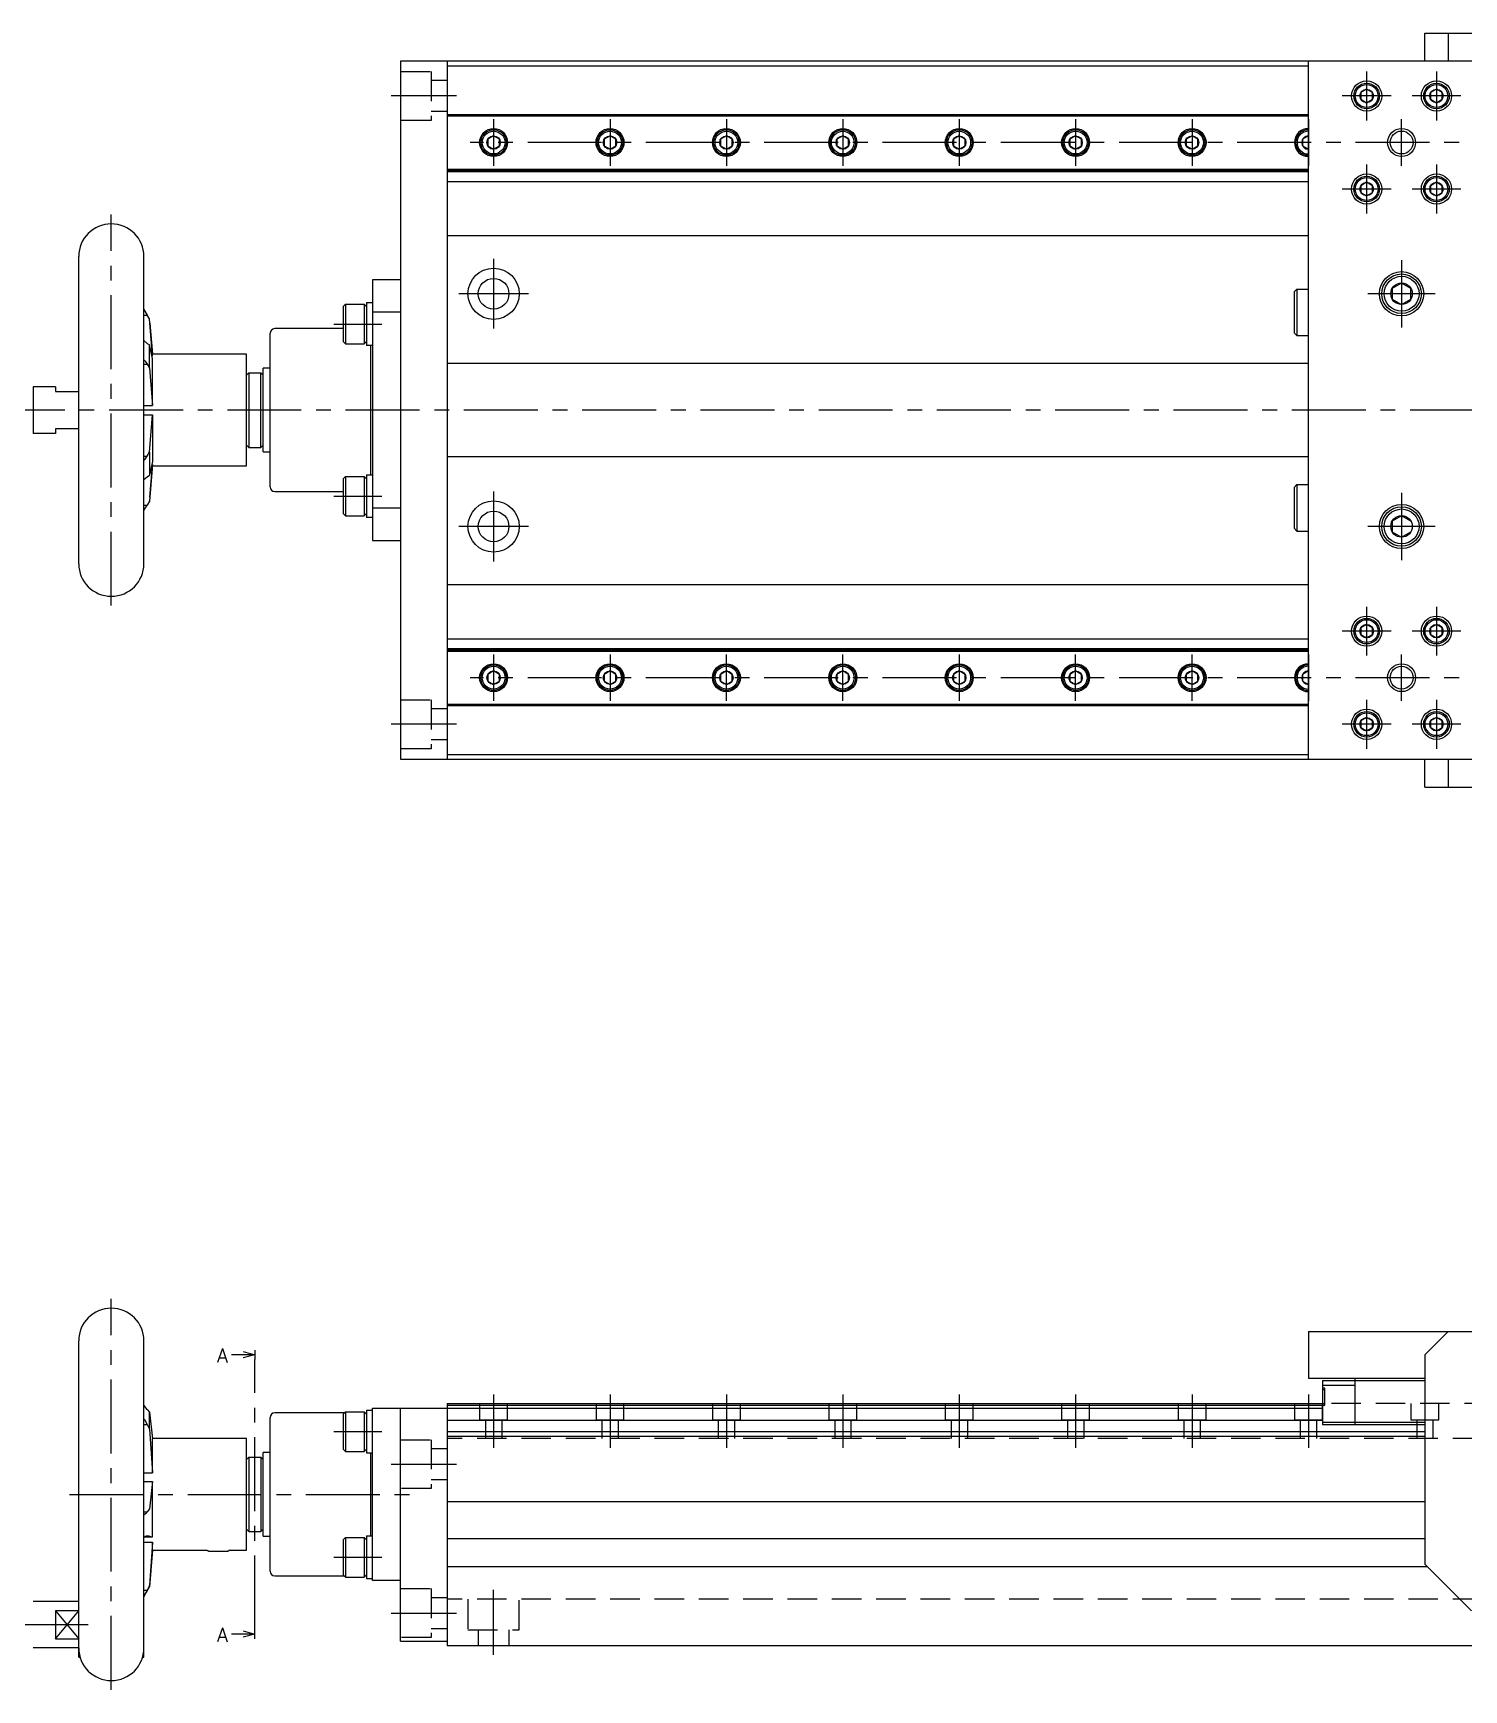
# Model space of a CAD drawing. Extents: x 0 to 849, y -11 to 401.
# Drawn here: x 283.1 to 590.3, y 8 to 364 of the extents above; entities that cross this region are included whole.
import ezdxf

# ---------------------------------------------------------------- set-up
doc = ezdxf.new("R2010")
doc.units = 0
doc.header["$LTSCALE"] = 0.5
for name, pattern in [('CENTER', [50.8, 31.75, -6.35, 6.35, -6.35]), ('DASHED', [19.05, 12.7, -6.35]), ('PHANTOM', [63.5, 31.75, -6.35, 6.35, -6.35, 6.35, -6.35])]:
    doc.linetypes.add(name, pattern=pattern)
doc.layers.get('0').update_dxf_attribs({"linetype": 'CONTINUOUS'})
for name, color, linetype in [('MSM_CENTER', 1, 'CENTER'), ('MSM_CONTINUOUS', 7, 'CONTINUOUS'), ('MSM_DASHED', 4, 'DASHED'), ('MSM_IMAGINARY', 6, 'PHANTOM'), ('MSM_NARROW', 5, 'CONTINUOUS'), ('MSM_PART_NUMBER', 7, 'CONTINUOUS')]:
    doc.layers.add(name, color=color, linetype=linetype)
doc.styles.get("Standard").update_dxf_attribs({"font": 'txt.shx', "height": 3, "bigfont": 'bigfont.shx'})

# ---------------------------------------------------------------- blocks, each defined once
blk = doc.blocks.new('_OPEN30')
at = {"color": 0, "linetype": 'BYBLOCK'}
for p, q in [((-1, 0.27), (0, 0)), ((0, 0), (-1, -0.27)), ((0, 0), (-1, 0))]:
    blk.add_line(p, q, dxfattribs=at)

msp = doc.modelspace()

# ---------------------------------------------------------------- linework, layer by layer
at = {"layer": 'MSM_CENTER'}
for p, q in [((569.45, 355.74), (569.45, 345.24)), ((584.45, 355.74), (584.45, 345.24)), ((373.95, 350.49), (359.95, 350.49)), ((574.7, 350.49), (564.2, 350.49)), ((589.7, 350.49), (579.2, 350.49)), ((381.95, 345.49), (381.95, 335.49)), ((406.95, 345.49), (406.95, 335.49)), ((431.95, 345.49), (431.95, 335.49)), ((456.95, 345.49), (456.95, 335.49)), ((481.95, 345.49), (481.95, 335.49)), ((506.95, 345.49), (506.95, 335.49)), ((531.95, 345.49), (531.95, 335.49)), ((556.95, 345.49), (556.95, 335.49)), ((576.95, 335.49), (576.95, 345.49)), ((836.95, 340.49), (376.95, 340.49)), ((569.45, 335.74), (569.45, 325.24)), ((584.45, 335.74), (584.45, 325.24)), ((574.7, 330.49), (564.2, 330.49)), ((589.7, 330.49), (579.2, 330.49)), ((299.85, 240.99), (299.85, 324.99)), ((381.95, 315.49), (381.95, 300.49)), ((576.95, 315.24), (576.95, 300.74)), ((389.45, 307.99), (374.45, 307.99)), ((584.2, 307.99), (569.7, 307.99)), ((347.65, 301.49), (357.95, 301.49)), ((848.65, 282.99), (241.85, 282.99)), ((347.65, 264.49), (357.95, 264.49)), ((381.95, 265.49), (381.95, 250.49)), ((576.95, 265.24), (576.95, 250.74)), ((389.45, 257.99), (374.45, 257.99)), ((584.2, 257.99), (569.7, 257.99)), ((569.45, 240.74), (569.45, 230.24)), ((584.45, 240.74), (584.45, 230.24)), ((574.7, 235.49), (564.2, 235.49)), ((589.7, 235.49), (579.2, 235.49)), ((381.95, 230.49), (381.95, 220.49)), ((406.95, 230.49), (406.95, 220.49)), ((431.95, 220.49), (431.95, 230.49)), ((456.95, 220.49), (456.95, 230.49)), ((481.95, 230.49), (481.95, 220.49)), ((506.95, 220.49), (506.95, 230.49)), ((531.95, 220.49), (531.95, 230.49)), ((556.95, 230.49), (556.95, 220.49)), ((576.95, 220.49), (576.95, 230.49)), ((836.95, 225.49), (376.95, 225.49)), ((569.45, 220.74), (569.45, 210.24)), ((584.45, 220.74), (584.45, 210.24)), ((373.95, 215.49), (359.95, 215.49)), ((574.7, 215.49), (564.2, 215.49)), ((589.7, 215.49), (579.2, 215.49)), ((299.85, 8), (299.85, 92)), ((330.65, 21), (330.65, 79)), ((381.95, 71.5), (381.95, 60)), ((406.95, 71.5), (406.95, 60)), ((431.95, 71.5), (431.95, 60)), ((456.95, 71.5), (456.95, 60)), ((481.95, 71.5), (481.95, 60)), ((506.95, 71.5), (506.95, 60)), ((531.95, 71.5), (531.95, 60)), ((556.95, 71.5), (556.95, 60)), ((581.95, 71.5), (581.95, 60)), ((347.65, 63.5), (357.95, 63.5)), ((359.95, 56.5), (373.95, 56.5)), ((290.85, 50), (363.95, 50)), ((347.65, 36.5), (357.95, 36.5)), ((381.95, 15.5), (381.95, 29.5)), ((294.85, 22), (241.85, 22)), ((359.95, 24.5), (373.95, 24.5))]:
    msp.add_line(p, q, dxfattribs=at)
at = {"layer": 'MSM_CONTINUOUS'}
for p, q in [((361.95, 357.99), (361.95, 207.99)), ((841.95, 357.99), (361.95, 357.99)), ((371.95, 357.99), (371.95, 207.99)), ((371.95, 356.99), (556.95, 356.99)), ((556.95, 207.99), (556.95, 357.99)), ((569.45, 351.94), (568.2, 351.21)), ((568.2, 351.21), (568.2, 349.77)), ((568.2, 349.77), (569.45, 349.05)), ((570.7, 351.21), (569.45, 351.94)), ((569.45, 349.05), (570.7, 349.77)), ((570.7, 349.77), (570.7, 351.21)), ((584.45, 351.94), (583.2, 351.21)), ((583.2, 351.21), (583.2, 349.77)), ((583.2, 349.77), (584.45, 349.05)), ((585.7, 351.21), (584.45, 351.94)), ((584.45, 349.05), (585.7, 349.77)), ((585.7, 349.77), (585.7, 351.21)), ((371.95, 346.49), (556.95, 346.49)), ((371.95, 346.19), (556.95, 346.19)), ((381.95, 341.94), (380.7, 341.21)), ((383.2, 341.21), (381.95, 341.94)), ((406.95, 341.94), (405.7, 341.21)), ((408.2, 341.21), (406.95, 341.94)), ((431.95, 341.94), (430.7, 341.21)), ((433.2, 341.21), (431.95, 341.94)), ((456.95, 341.94), (455.7, 341.21)), ((458.2, 341.21), (456.95, 341.94)), ((481.95, 341.94), (480.7, 341.21)), ((483.2, 341.21), (481.95, 341.94)), ((506.95, 341.94), (505.7, 341.21)), ((508.2, 341.21), (506.95, 341.94)), ((531.95, 341.94), (530.7, 341.21)), ((533.2, 341.21), (531.95, 341.94)), ((556.95, 341.94), (555.7, 341.21)), ((380.7, 341.21), (380.7, 339.77)), ((380.7, 339.77), (381.95, 339.05)), ((381.95, 339.05), (383.2, 339.77)), ((383.2, 339.77), (383.2, 341.21)), ((405.7, 341.21), (405.7, 339.77)), ((405.7, 339.77), (406.95, 339.05)), ((406.95, 339.05), (408.2, 339.77)), ((408.2, 339.77), (408.2, 341.21)), ((430.7, 341.21), (430.7, 339.77)), ((430.7, 339.77), (431.95, 339.05)), ((431.95, 339.05), (433.2, 339.77)), ((433.2, 339.77), (433.2, 341.21)), ((455.7, 341.21), (455.7, 339.77)), ((455.7, 339.77), (456.95, 339.05)), ((456.95, 339.05), (458.2, 339.77)), ((458.2, 339.77), (458.2, 341.21)), ((480.7, 341.21), (480.7, 339.77)), ((480.7, 339.77), (481.95, 339.05)), ((481.95, 339.05), (483.2, 339.77)), ((483.2, 339.77), (483.2, 341.21)), ((505.7, 341.21), (505.7, 339.77)), ((505.7, 339.77), (506.95, 339.05)), ((506.95, 339.05), (508.2, 339.77)), ((508.2, 339.77), (508.2, 341.21)), ((530.7, 341.21), (530.7, 339.77)), ((530.7, 339.77), (531.95, 339.05)), ((531.95, 339.05), (533.2, 339.77)), ((533.2, 339.77), (533.2, 341.21)), ((555.7, 341.21), (555.7, 339.77)), ((555.7, 339.77), (556.95, 339.05)), ((371.95, 334.79), (556.95, 334.79)), ((371.95, 334.49), (556.95, 334.49)), ((371.95, 334.23), (556.95, 334.23)), ((371.95, 332.11), (556.95, 332.11)), ((569.45, 331.94), (568.2, 331.21)), ((568.2, 331.21), (568.2, 329.77)), ((570.7, 331.21), (569.45, 331.94)), ((570.7, 329.77), (570.7, 331.21)), ((584.45, 331.94), (583.2, 331.21)), ((583.2, 331.21), (583.2, 329.77)), ((585.7, 331.21), (584.45, 331.94)), ((585.7, 329.77), (585.7, 331.21)), ((568.2, 329.77), (569.45, 329.05)), ((569.45, 329.05), (570.7, 329.77)), ((583.2, 329.77), (584.45, 329.05)), ((584.45, 329.05), (585.7, 329.77)), ((371.95, 320.49), (556.95, 320.49)), ((292.85, 249.99), (292.85, 315.99)), ((306.85, 249.99), (306.85, 315.99)), ((361.95, 310.99), (355.95, 310.99)), ((355.95, 310.99), (355.95, 254.99)), ((576.95, 310.3), (574.95, 309.15)), ((578.95, 309.15), (576.95, 310.3)), ((554.45, 308.99), (553.85, 308.39)), ((553.85, 308.39), (553.85, 299.59)), ((554.45, 308.99), (554.45, 298.99)), ((554.45, 308.99), (556.95, 308.99)), ((574.95, 309.15), (574.95, 306.84)), ((574.95, 306.84), (576.95, 305.68)), ((576.95, 305.68), (578.95, 306.84)), ((578.95, 306.84), (578.95, 309.15)), ((306.85, 304.59), (307.54, 303.41)), ((306.85, 303.41), (307.54, 303.41)), ((308.03, 302.58), (307.54, 303.41)), ((350.15, 305.74), (349.65, 305.24)), ((349.65, 305.24), (349.65, 297.74)), ((350.15, 305.74), (350.15, 297.24)), ((350.15, 305.74), (354.15, 305.74)), ((354.15, 305.74), (354.65, 305.24)), ((354.15, 305.74), (354.15, 297.24)), ((354.65, 306.09), (355.95, 306.09)), ((354.65, 306.09), (354.65, 296.89)), ((361.95, 304.01), (355.95, 304.01)), ((308.72, 294.67), (308.03, 302.58)), ((308.11, 301.69), (308.72, 294.99)), ((333.95, 266.49), (333.95, 299.49)), ((349.65, 300.49), (334.95, 300.49)), ((554.45, 298.99), (553.85, 299.59)), ((306.85, 297.93), (307.54, 297.31)), ((307.54, 297.31), (308.03, 297)), ((308.72, 294.06), (308.03, 297)), ((308.03, 292.03), (308.03, 297)), ((350.15, 297.24), (349.65, 297.74)), ((350.15, 297.24), (354.15, 297.24)), ((354.15, 297.24), (354.65, 297.74)), ((355.95, 296.89), (354.65, 296.89)), ((355.55, 269.09), (355.55, 296.89)), ((554.45, 298.99), (556.95, 298.99)), ((306.85, 292.86), (307.54, 292.86)), ((307.13, 293.51), (307.54, 292.86)), ((307.54, 292.86), (308.03, 292.03)), ((308.03, 292.03), (308.72, 283.99)), ((308.57, 294.67), (308.72, 294.67)), ((328.85, 294.99), (308.72, 294.99)), ((308.72, 294.67), (308.72, 294.99)), ((308.72, 283.99), (308.72, 294.06)), ((328.85, 270.99), (328.85, 294.99)), ((333.95, 291.99), (332.45, 291.99)), ((332.45, 273.99), (332.45, 291.99)), ((556.95, 292.99), (371.95, 292.99)), ((329.35, 290.99), (328.85, 290.49)), ((329.35, 290.99), (331.95, 290.99)), ((329.35, 290.99), (329.35, 274.99)), ((331.95, 274.99), (331.95, 290.99)), ((331.95, 290.99), (332.45, 290.49)), ((283.06, 287.99), (283.06, 277.99)), ((287.85, 287.99), (283.06, 287.99)), ((287.85, 287.99), (287.85, 286.99)), ((287.85, 286.99), (292.85, 286.99)), ((306.85, 283.99), (308.72, 283.99)), ((306.85, 281.99), (308.72, 281.99)), ((308.03, 273.96), (308.72, 281.99)), ((308.72, 281.99), (308.72, 271.93)), ((287.85, 277.99), (283.06, 277.99)), ((292.85, 278.99), (287.85, 278.99)), ((287.85, 278.99), (287.85, 277.99)), ((329.35, 274.99), (328.85, 275.49)), ((329.35, 274.99), (331.95, 274.99)), ((331.95, 274.99), (332.45, 275.49)), ((306.85, 273.12), (307.54, 273.12)), ((307.13, 272.47), (307.54, 273.12)), ((307.54, 273.12), (308.03, 273.96)), ((308.03, 273.96), (308.03, 268.98)), ((308.72, 271.93), (308.03, 268.98)), ((308.72, 271.31), (308.03, 263.4)), ((308.11, 264.29), (308.72, 270.99)), ((308.57, 271.31), (308.72, 271.31)), ((308.72, 271.31), (308.72, 270.99)), ((308.72, 270.99), (328.85, 270.99)), ((332.45, 273.99), (333.95, 273.99)), ((371.95, 272.99), (556.95, 272.99)), ((306.85, 268.05), (307.54, 268.68)), ((307.54, 268.68), (308.03, 268.98)), ((350.15, 268.74), (349.65, 268.24)), ((349.65, 268.24), (349.65, 260.74)), ((350.15, 268.74), (350.15, 260.24)), ((350.15, 268.74), (354.15, 268.74)), ((354.15, 268.74), (354.65, 268.24)), ((354.15, 268.74), (354.15, 260.24)), ((354.65, 269.09), (355.95, 269.09)), ((354.65, 269.09), (354.65, 259.89)), ((334.95, 265.49), (349.65, 265.49)), ((554.45, 266.99), (553.85, 266.39)), ((553.85, 266.39), (553.85, 257.59)), ((554.45, 266.99), (554.45, 256.99)), ((554.45, 266.99), (556.95, 266.99)), ((306.85, 261.39), (307.54, 262.58)), ((306.85, 262.58), (307.54, 262.58)), ((308.03, 263.4), (307.54, 262.58)), ((350.15, 260.24), (349.65, 260.74)), ((350.15, 260.24), (354.15, 260.24)), ((354.15, 260.24), (354.65, 260.74)), ((355.95, 259.89), (354.65, 259.89)), ((355.95, 261.97), (361.95, 261.97)), ((576.95, 260.3), (574.95, 259.15)), ((578.95, 259.15), (576.95, 260.3)), ((554.45, 256.99), (553.85, 257.59)), ((554.45, 256.99), (556.95, 256.99)), ((574.95, 259.15), (574.95, 256.84)), ((574.95, 256.84), (576.95, 255.68)), ((576.95, 255.68), (578.95, 256.84)), ((355.95, 254.99), (361.95, 254.99)), ((371.95, 245.49), (556.95, 245.49)), ((569.45, 236.94), (568.2, 236.21)), ((568.2, 236.21), (568.2, 234.77)), ((570.7, 236.21), (569.45, 236.94)), ((570.7, 234.77), (570.7, 236.21)), ((584.45, 236.94), (583.2, 236.21)), ((583.2, 236.21), (583.2, 234.77)), ((585.7, 236.21), (584.45, 236.94)), ((585.7, 234.77), (585.7, 236.21)), ((371.95, 233.87), (556.95, 233.87)), ((371.95, 231.75), (556.95, 231.75)), ((371.95, 231.49), (556.95, 231.49)), ((568.2, 234.77), (569.45, 234.05)), ((569.45, 234.05), (570.7, 234.77)), ((583.2, 234.77), (584.45, 234.05)), ((584.45, 234.05), (585.7, 234.77)), ((371.95, 231.19), (556.95, 231.19)), ((381.95, 226.94), (380.7, 226.21)), ((380.7, 226.21), (380.7, 224.77)), ((380.7, 224.77), (381.95, 224.05)), ((383.2, 226.21), (381.95, 226.94)), ((381.95, 224.05), (383.2, 224.77)), ((383.2, 224.77), (383.2, 226.21)), ((406.95, 226.94), (405.7, 226.21)), ((405.7, 226.21), (405.7, 224.77)), ((405.7, 224.77), (406.95, 224.05)), ((408.2, 226.21), (406.95, 226.94)), ((406.95, 224.05), (408.2, 224.77)), ((408.2, 224.77), (408.2, 226.21)), ((431.95, 226.94), (430.7, 226.21)), ((430.7, 226.21), (430.7, 224.77)), ((430.7, 224.77), (431.95, 224.05)), ((433.2, 226.21), (431.95, 226.94)), ((431.95, 224.05), (433.2, 224.77)), ((433.2, 224.77), (433.2, 226.21)), ((456.95, 226.94), (455.7, 226.21)), ((455.7, 226.21), (455.7, 224.77)), ((455.7, 224.77), (456.95, 224.05)), ((458.2, 226.21), (456.95, 226.94)), ((456.95, 224.05), (458.2, 224.77)), ((458.2, 224.77), (458.2, 226.21)), ((481.95, 226.94), (480.7, 226.21)), ((480.7, 226.21), (480.7, 224.77)), ((480.7, 224.77), (481.95, 224.05)), ((483.2, 226.21), (481.95, 226.94)), ((481.95, 224.05), (483.2, 224.77)), ((483.2, 224.77), (483.2, 226.21)), ((506.95, 226.94), (505.7, 226.21)), ((505.7, 226.21), (505.7, 224.77)), ((505.7, 224.77), (506.95, 224.05)), ((508.2, 226.21), (506.95, 226.94)), ((506.95, 224.05), (508.2, 224.77)), ((508.2, 224.77), (508.2, 226.21)), ((531.95, 226.94), (530.7, 226.21)), ((530.7, 226.21), (530.7, 224.77)), ((530.7, 224.77), (531.95, 224.05)), ((533.2, 226.21), (531.95, 226.94)), ((531.95, 224.05), (533.2, 224.77)), ((533.2, 224.77), (533.2, 226.21)), ((556.95, 226.94), (555.7, 226.21)), ((555.7, 226.21), (555.7, 224.77)), ((555.7, 224.77), (556.95, 224.05)), ((371.95, 219.79), (556.95, 219.79)), ((371.95, 219.49), (556.95, 219.49)), ((569.45, 216.94), (568.2, 216.21)), ((568.2, 216.21), (568.2, 214.77)), ((568.2, 214.77), (569.45, 214.05)), ((570.7, 216.21), (569.45, 216.94)), ((569.45, 214.05), (570.7, 214.77)), ((570.7, 214.77), (570.7, 216.21)), ((584.45, 216.94), (583.2, 216.21)), ((583.2, 216.21), (583.2, 214.77)), ((583.2, 214.77), (584.45, 214.05)), ((585.7, 216.21), (584.45, 216.94)), ((584.45, 214.05), (585.7, 214.77)), ((585.7, 214.77), (585.7, 216.21)), ((361.95, 207.99), (841.95, 207.99)), ((371.95, 208.99), (556.95, 208.99)), ((581.95, 201.99), (581.95, 207.99)), ((586.95, 207.99), (586.95, 201.99)), ((581.95, 201.99), (631.95, 201.99)), ((292.85, 15), (292.85, 83)), ((306.85, 15), (306.85, 83)), ((556.95, 85), (556.95, 75)), ((556.95, 85), (656.95, 85)), ((586.95, 85), (581.95, 80)), ((581.95, 80), (581.95, 35)), ((556.95, 75), (581.95, 75)), ((567, 65), (567, 75)), ((560, 74.5), (581.95, 74.5)), ((560, 74.5), (560, 65)), ((560, 73.5), (567, 73.5)), ((560.5, 72.8), (560, 72.8)), ((560.5, 72.5), (560, 72.5)), ((560.5, 69.2), (560.5, 72.8)), ((307.54, 68.26), (306.85, 69.21)), ((307.54, 68.26), (308.03, 67.67)), ((308.03, 67.67), (308.72, 61.96)), ((308.03, 64.05), (308.03, 67.67)), ((350.15, 67.75), (349.65, 67.25)), ((350.15, 67.75), (350.15, 59.25)), ((350.15, 67.75), (354.15, 67.75)), ((354.15, 67.75), (354.65, 67.25)), ((354.15, 67.75), (354.15, 59.25)), ((354.65, 68.1), (355.95, 68.1)), ((354.65, 68.1), (354.65, 58.9)), ((355.95, 68.5), (371.95, 68.5)), ((355.95, 31.5), (355.95, 68.5)), ((361.95, 18.5), (361.95, 68.5)), ((371.95, 69.5), (560.5, 69.5)), ((371.95, 69.5), (371.95, 17.5)), ((371.95, 69.2), (560, 69.2)), ((371.95, 68.55), (560, 68.55)), ((560, 69.2), (560.5, 69.2)), ((306.85, 65.03), (307.54, 65.03)), ((306.96, 66.08), (307.54, 65.03)), ((307.54, 65.03), (308.03, 64.05)), ((333.95, 33.5), (333.95, 66.5)), ((349.9, 67.5), (334.95, 67.5)), ((349.65, 67.25), (349.65, 59.75)), ((371.95, 65.95), (560, 65.95)), ((560, 65.5), (581.95, 65.5)), ((560, 65), (581.95, 65)), ((308.03, 64.05), (308.72, 54.65)), ((328.85, 62), (308.71, 62)), ((308.72, 54.65), (308.72, 61.96)), ((328.85, 38), (328.85, 62)), ((371.95, 63.5), (581.95, 63.5)), ((371.95, 62.49), (581.95, 62.49)), ((329.35, 58), (328.85, 57.5)), ((329.35, 58), (328.85, 57.5)), ((329.35, 58), (329.35, 42)), ((329.35, 58), (331.95, 58)), ((331.95, 58), (331.95, 42)), ((331.95, 58), (332.45, 57.5)), ((333.95, 59), (332.45, 59)), ((332.45, 41), (332.45, 59)), ((350.15, 59.25), (349.65, 59.75)), ((350.15, 59.25), (354.15, 59.25)), ((354.15, 59.25), (354.65, 59.75)), ((354.65, 58.9), (355.95, 58.9)), ((355.55, 41.1), (355.55, 58.9)), ((306.85, 54.65), (308.72, 54.65)), ((306.85, 52.74), (308.72, 52.74)), ((308.72, 52.74), (308.03, 46.87)), ((308.72, 40.91), (308.72, 52.74)), ((308.03, 46.87), (307.54, 46.25)), ((371.95, 48.5), (581.95, 48.5)), ((306.85, 46.25), (307.54, 46.25)), ((306.85, 40.91), (308.72, 40.91)), ((306.85, 39.74), (308.72, 39.74)), ((308.03, 41.02), (307.54, 41.03)), ((308.03, 41.02), (308.72, 40.91)), ((308.72, 39.74), (308.03, 30.4)), ((308.72, 38), (308.72, 39.74)), ((329.35, 42), (328.85, 42.5)), ((329.35, 42), (331.95, 42)), ((331.95, 42), (332.45, 42.5)), ((332.45, 41), (333.95, 41)), ((350.15, 40.75), (349.65, 40.25)), ((349.65, 40.25), (349.65, 32.75)), ((350.15, 40.75), (350.15, 32.25)), ((350.15, 40.75), (354.15, 40.75)), ((354.15, 40.75), (354.65, 40.25)), ((354.15, 40.75), (354.15, 32.25)), ((354.65, 41.1), (355.95, 41.1)), ((354.65, 41.1), (354.65, 31.9)), ((371.95, 40.5), (581.95, 40.5)), ((308.72, 38), (308.03, 30.16)), ((308.72, 38), (320.36, 38)), ((320.43, 38.01), (320.8, 37.8)), ((320.8, 37.8), (324.91, 37.8)), ((325.27, 38.01), (324.91, 37.8)), ((325.35, 38), (328.85, 38)), ((334.95, 32.5), (349.9, 32.5)), ((350.15, 32.25), (349.65, 32.75)), ((350.15, 32.25), (354.15, 32.25)), ((354.15, 32.25), (354.65, 32.75)), ((371.95, 34.5), (582.45, 34.5)), ((581.95, 35), (591.95, 25)), ((307.54, 29.42), (306.85, 28.11)), ((306.85, 29.42), (307.54, 29.42)), ((308.03, 30.4), (307.54, 29.42)), ((308.03, 30.16), (308.03, 30.4)), ((354.65, 31.9), (355.95, 31.9)), ((361.95, 31.5), (355.95, 31.5)), ((292.85, 27), (283.06, 27)), ((292.85, 25), (287.85, 25)), ((287.85, 25), (287.85, 19)), ((287.85, 19), (292.85, 19)), ((361.95, 18.5), (371.95, 18.5)), ((292.85, 17), (283.06, 17)), ((292.85, 15), (293.14, 15)), ((306.56, 15), (306.85, 15)), ((371.95, 17.5), (841.95, 17.5))]:
    msp.add_line(p, q, dxfattribs=at)
for centre, radius in [((569.45, 350.49), 3.25), ((569.45, 350.49), 2.75), ((569.45, 350.49), 2.45), ((584.45, 350.49), 3.25), ((584.45, 350.49), 2.75), ((584.45, 350.49), 2.45), ((569.45, 350.49), 1.44), ((584.45, 350.49), 1.44), ((381.95, 340.49), 3), ((381.95, 340.49), 2.75), ((381.95, 340.49), 2.45), ((381.95, 340.49), 1.44), ((406.95, 340.49), 3), ((406.95, 340.49), 2.75), ((406.95, 340.49), 2.45), ((406.95, 340.49), 1.44), ((431.95, 340.49), 3), ((431.95, 340.49), 2.75), ((431.95, 340.49), 2.45), ((431.95, 340.49), 1.44), ((456.95, 340.49), 3), ((456.95, 340.49), 2.75), ((456.95, 340.49), 2.45), ((456.95, 340.49), 1.44), ((481.95, 340.49), 3), ((481.95, 340.49), 2.75), ((481.95, 340.49), 2.45), ((481.95, 340.49), 1.44), ((506.95, 340.49), 3), ((506.95, 340.49), 2.75), ((506.95, 340.49), 2.45), ((506.95, 340.49), 1.44), ((531.95, 340.49), 3), ((531.95, 340.49), 2.75), ((531.95, 340.49), 2.45), ((531.95, 340.49), 1.44), ((576.95, 340.49), 2.46), ((569.45, 330.49), 3.25), ((569.45, 330.49), 2.75), ((569.45, 330.49), 2.45), ((569.45, 330.49), 1.44), ((584.45, 330.49), 3.25), ((584.45, 330.49), 2.75), ((584.45, 330.49), 2.45), ((584.45, 330.49), 1.44), ((381.95, 307.99), 5.5), ((381.95, 307.99), 3.3), ((576.95, 307.99), 4.75), ((576.95, 307.99), 4.25), ((576.95, 307.99), 3.75), ((576.95, 307.99), 2.31), ((381.95, 257.99), 5.5), ((381.95, 257.99), 3.3), ((576.95, 257.99), 4.75), ((576.95, 257.99), 4.25), ((576.95, 257.99), 3.75), ((576.95, 257.99), 2.31), ((569.45, 235.49), 3.25), ((584.45, 235.49), 3.25), ((569.45, 235.49), 2.75), ((569.45, 235.49), 2.45), ((569.45, 235.49), 1.44), ((584.45, 235.49), 2.75), ((584.45, 235.49), 2.45), ((584.45, 235.49), 1.44), ((381.95, 225.49), 3), ((381.95, 225.49), 2.75), ((381.95, 225.49), 2.45), ((406.95, 225.49), 3), ((406.95, 225.49), 2.75), ((406.95, 225.49), 2.45), ((431.95, 225.49), 3), ((431.95, 225.49), 2.75), ((431.95, 225.49), 2.45), ((456.95, 225.49), 3), ((456.95, 225.49), 2.75), ((456.95, 225.49), 2.45), ((481.95, 225.49), 3), ((481.95, 225.49), 2.75), ((481.95, 225.49), 2.45), ((506.95, 225.49), 3), ((506.95, 225.49), 2.75), ((506.95, 225.49), 2.45), ((531.95, 225.49), 3), ((531.95, 225.49), 2.75), ((531.95, 225.49), 2.45), ((576.95, 225.49), 2.46), ((381.95, 225.49), 1.44), ((406.95, 225.49), 1.44), ((431.95, 225.49), 1.44), ((456.95, 225.49), 1.44), ((481.95, 225.49), 1.44), ((506.95, 225.49), 1.44), ((531.95, 225.49), 1.44), ((569.45, 215.49), 3.25), ((569.45, 215.49), 2.75), ((569.45, 215.49), 2.45), ((584.45, 215.49), 3.25), ((584.45, 215.49), 2.75), ((584.45, 215.49), 2.45), ((569.45, 215.49), 1.44), ((584.45, 215.49), 1.44)]:
    msp.add_circle(centre, radius, dxfattribs=at)
for centre, radius, start, end in [((556.95, 340.49), 3, 90, 270), ((556.95, 340.49), 2.75, 90, 270), ((556.95, 340.49), 2.45, 90, 270), ((556.95, 340.49), 1.44, 90, 270), ((299.85, 315.99), 7, 0, 180), ((334.95, 299.49), 1, 90, 180), ((305.76, 292.54), 1.68, 35.2304, 49.538), ((305.76, 273.44), 1.68, 310.462, 324.7696), ((334.95, 266.49), 1, 180, 270), ((299.85, 249.99), 7, 180, 0), ((556.95, 225.49), 3, 90, 270), ((556.95, 225.49), 2.75, 90, 270), ((556.95, 225.49), 2.45, 90, 270), ((556.95, 225.49), 1.44, 90, 270), ((569.45, 215.49), 1.28, 60, 120), ((299.85, 83), 7, 0, 180), ((305.3, 64.98), 1.99, 33.4499, 38.8816), ((334.95, 66.5), 1, 90, 180), ((305.28, 48.02), 2.87, 303.1964, 322.0119), ((307.52, 39.71), 1.32, 89.1756, 120.4726), ((334.95, 33.5), 1, 180, 270), ((131.21, 123.62), 200, 331.4254, 332.1391), ((299.85, 17), 7, 180, 0)]:
    msp.add_arc(centre, radius, start, end, dxfattribs=at)
at = {"layer": 'MSM_DASHED'}
for p, q in [((361.95, 355.74), (368.55, 355.74)), ((368.55, 355.74), (368.55, 345.24)), ((371.95, 353.79), (368.55, 353.79)), ((368.55, 347.19), (371.95, 347.19)), ((368.55, 345.24), (361.95, 345.24)), ((361.95, 220.74), (368.55, 220.74)), ((368.55, 220.74), (368.55, 210.24)), ((371.95, 218.79), (368.55, 218.79)), ((368.55, 210.24), (361.95, 210.24)), ((368.55, 212.19), (371.95, 212.19)), ((378.95, 69.5), (378.95, 66)), ((384.95, 66), (384.95, 69.5)), ((403.95, 69.5), (403.95, 66)), ((409.95, 66), (409.95, 69.5)), ((428.95, 69.5), (428.95, 66)), ((434.95, 66), (434.95, 69.5)), ((453.95, 69.5), (453.95, 66)), ((459.95, 66), (459.95, 69.5)), ((478.95, 69.5), (478.95, 66)), ((484.95, 66), (484.95, 69.5)), ((503.95, 69.5), (503.95, 66)), ((509.95, 66), (509.95, 69.5)), ((528.95, 69.5), (528.95, 66)), ((534.95, 66), (534.95, 69.5)), ((553.95, 69.5), (553.95, 66)), ((559.95, 66), (559.95, 69.5)), ((653.95, 69.5), (560.5, 69.5)), ((578.95, 69.5), (578.95, 66)), ((584.95, 66), (584.95, 69.5)), ((378.95, 66), (384.95, 66)), ((380.2, 66), (380.2, 62)), ((383.7, 66), (383.7, 62)), ((403.95, 66), (409.95, 66)), ((405.2, 66), (405.2, 62)), ((408.7, 66), (408.7, 62)), ((428.95, 66), (434.95, 66)), ((430.2, 66), (430.2, 62)), ((433.7, 66), (433.7, 62)), ((453.95, 66), (459.95, 66)), ((455.2, 66), (455.2, 62)), ((458.7, 66), (458.7, 62)), ((478.95, 66), (484.95, 66)), ((480.2, 66), (480.2, 62)), ((483.7, 66), (483.7, 62)), ((503.95, 66), (509.95, 66)), ((505.2, 66), (505.2, 62)), ((508.7, 66), (508.7, 62)), ((528.95, 66), (534.95, 66)), ((530.2, 66), (530.2, 62)), ((533.7, 66), (533.7, 62)), ((553.95, 66), (559.95, 66)), ((555.2, 66), (555.2, 62)), ((558.7, 66), (558.7, 62)), ((578.95, 66), (584.95, 66)), ((580.2, 66), (580.2, 62)), ((583.7, 66), (583.7, 62)), ((361.95, 61.75), (368.55, 61.75)), ((368.55, 61.75), (368.55, 51.25)), ((841.95, 62), (371.95, 62)), ((371.95, 59.8), (368.55, 59.8)), ((368.55, 51.25), (361.95, 51.25)), ((368.55, 53.2), (371.95, 53.2)), ((361.95, 29.75), (368.55, 29.75)), ((368.55, 29.75), (368.55, 19.25)), ((371.95, 27.8), (368.55, 27.8)), ((841.95, 27.5), (371.95, 27.5)), ((376.45, 27.5), (376.45, 20.9)), ((387.45, 20.9), (387.45, 27.5)), ((368.55, 19.25), (361.95, 19.25)), ((368.55, 21.2), (371.95, 21.2)), ((376.45, 20.9), (387.45, 20.9)), ((378.65, 20.9), (378.65, 17.5)), ((385.25, 20.9), (385.25, 17.5))]:
    msp.add_line(p, q, dxfattribs=at)
at = {"layer": 'MSM_IMAGINARY'}
for p, q in [((581.95, 357.99), (581.95, 363.99)), ((581.95, 363.99), (631.95, 363.99)), ((586.95, 363.99), (586.95, 357.99))]:
    msp.add_line(p, q, dxfattribs=at)
at = {"layer": 'MSM_NARROW'}
for p, q in [((287.85, 25), (292.85, 19)), ((287.85, 19), (292.85, 25))]:
    msp.add_line(p, q, dxfattribs=at)
for centre in [(576.95, 340.49), (576.95, 225.49)]:
    msp.add_circle(centre, 3, dxfattribs=at)
at = {"layer": 'MSM_PART_NUMBER'}
for p, q in [((330.65, 81), (330.65, 79)), ((330.65, 19), (330.65, 21))]:
    msp.add_line(p, q, dxfattribs=at)
for points in [[(328.15, 80), (325.65, 80)], [(328.15, 20), (325.65, 20)]]:
    msp.add_lwpolyline(points, dxfattribs=at)

# ---------------------------------------------------------------- block references
at = {"layer": 'MSM_PART_NUMBER', "xscale": 2.5, "yscale": 2.5, "zscale": 2.5}
for p in [(330.65, 80), (330.65, 20)]:
    msp.add_blockref('_OPEN30', p, dxfattribs=at)

# ---------------------------------------------------------------- texts
at = {"layer": 'MSM_PART_NUMBER'}
for p in [(322.56, 78.34), (322.56, 18.34)]:
    msp.add_text('A', height=3, dxfattribs=at).set_placement(p)

doc.saveas('drawing.dxf')
